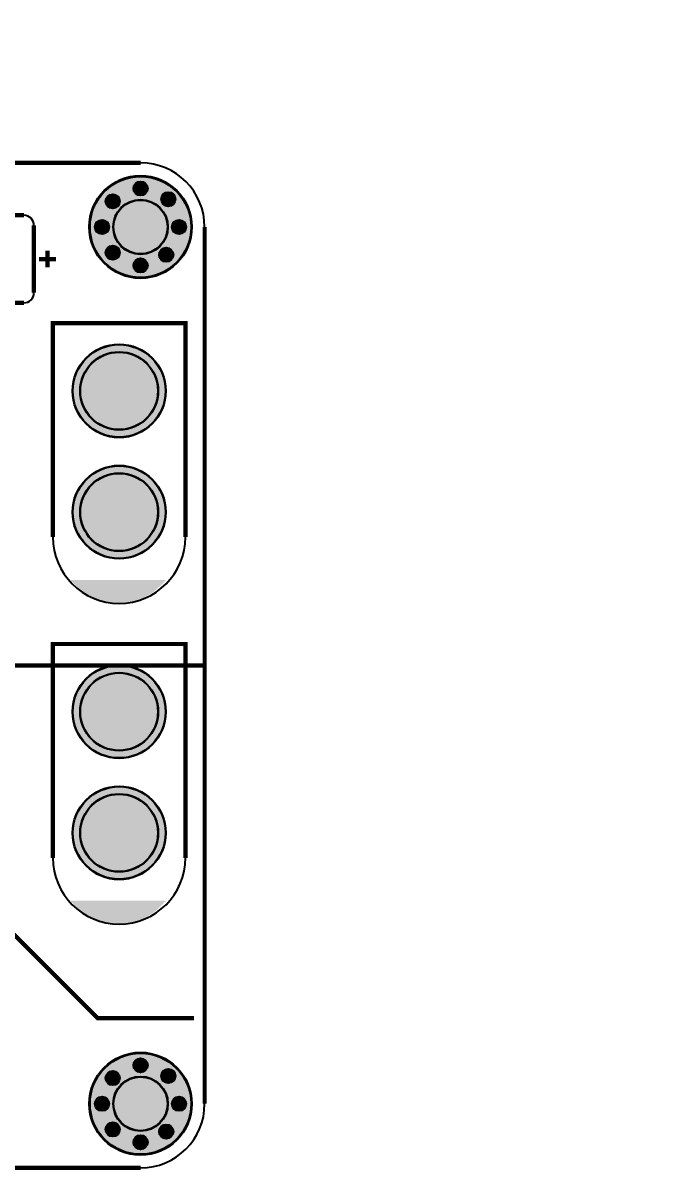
# Model space of a CAD drawing. Header units: millimetres. Extents: x 0 to 136, y 0 to 68.
# Drawn here: x 98.4 to 136.3, y -0.1 to 68 of the extents above; entities that cross this region are included whole.
import ezdxf

# ---------------------------------------------------------------- set-up
doc = ezdxf.new("R2010")
doc.units = ezdxf.units.MM
for name, color, linetype, true_color in [('BoardOutLine', 7, 'Continuous', 0xff00ff), ('BottomSolderMaskLayer', 7, 'Continuous', 0xaa00ff), ('Document', 7, 'Continuous', 0xffffff), ('Multi-Layer', 7, 'Continuous', 0xc0c0c0), ('TopSilkLayer', 7, 'Continuous', 0xffcc00), ('TopSolderMaskLayer', 7, 'Continuous', 0x800080)]:
    doc.layers.add(name, color=color, linetype=linetype, true_color=true_color)

msp = doc.modelspace()

# ---------------------------------------------------------------- hatches: boundary and pattern name
at = {"layer": 'BottomSolderMaskLayer'}
for points in [[(102.359, 55.88, 1), (108.461, 55.88, 1)], [(104.985, 58.166, 1), (105.836, 58.166, 1)], [(106.636, 57.531, 1), (107.487, 57.531, 1)], [(103.334, 57.404, 1), (104.185, 57.404, 1)], [(102.699, 55.88, 1), (103.55, 55.88, 1)], [(107.271, 55.88, 1), (108.122, 55.88, 1)], [(103.334, 54.356, 1), (104.185, 54.356, 1)], [(106.509, 54.229, 1), (107.36, 54.229, 1)], [(104.985, 53.594, 1), (105.836, 53.594, 1)], [(101.365, 46.145, 1), (106.915, 46.145, 1)], [(101.365, 38.945, 1), (106.915, 38.945, 1)], [(101.365, 27.095, 1), (106.915, 27.095, 1)], [(101.365, 19.895, 1), (106.915, 19.895, 1)], [(102.359, 3.81, 1), (108.461, 3.81, 1)], [(104.985, 6.096, 1), (105.836, 6.096, 1)], [(103.334, 5.334, 1), (104.185, 5.334, 1)], [(106.636, 5.461, 1), (107.487, 5.461, 1)], [(102.699, 3.81, 1), (103.55, 3.81, 1)], [(107.271, 3.81, 1), (108.122, 3.81, 1)], [(103.334, 2.286, 1), (104.185, 2.286, 1)], [(106.509, 2.159, 1), (107.36, 2.159, 1)], [(104.985, 1.524, 1), (105.836, 1.524, 1)]]:
    msp.add_hatch(color=256, dxfattribs=at).paths.add_polyline_path(points)
at = {"layer": 'Document'}
for points in [[(100.38, 54.075), (100.38, 53.875), (99.98, 53.875), (99.98, 53.475), (99.78, 53.475), (99.78, 53.875), (99.38, 53.875), (99.38, 54.075), (99.78, 54.075), (99.78, 54.475), (99.98, 54.475), (99.98, 54.075)], [(104.14, 34.925), (101.219, 34.925), (101.538, 34.606), (101.601, 34.544), (101.665, 34.485), (101.731, 34.427), (101.797, 34.37), (101.866, 34.315), (101.935, 34.262), (102.006, 34.21), (102.078, 34.16), (102.151, 34.112), (102.225, 34.066), (102.3, 34.021), (102.377, 33.978), (102.454, 33.937), (102.532, 33.898), (102.612, 33.86), (102.692, 33.825), (102.773, 33.791), (102.854, 33.76), (102.937, 33.73), (103.02, 33.703), (103.103, 33.677), (103.188, 33.653), (103.273, 33.632), (103.358, 33.612), (103.444, 33.594), (103.53, 33.579), (103.616, 33.565), (103.703, 33.554), (103.79, 33.545), (103.878, 33.537), (103.965, 33.532), (104.052, 33.529), (104.14, 33.528), (104.225, 33.529), (104.311, 33.532), (104.396, 33.538), (104.481, 33.545), (104.566, 33.555), (104.651, 33.567), (104.735, 33.581), (104.819, 33.597), (104.902, 33.615), (104.985, 33.636), (105.068, 33.658), (105.15, 33.683), (105.231, 33.709), (105.311, 33.738), (105.391, 33.769), (105.47, 33.801), (105.548, 33.836), (105.625, 33.873), (105.702, 33.911), (105.777, 33.952), (105.851, 33.994), (105.924, 34.038), (105.996, 34.085), (106.067, 34.132), (106.136, 34.182), (106.204, 34.234), (106.271, 34.287), (106.337, 34.342), (106.401, 34.398), (106.464, 34.456), (106.525, 34.516), (106.934, 34.925)], [(104.14, 15.875), (101.219, 15.875), (101.538, 15.556), (101.601, 15.494), (101.665, 15.435), (101.731, 15.377), (101.797, 15.32), (101.866, 15.265), (101.935, 15.212), (102.006, 15.16), (102.078, 15.11), (102.151, 15.062), (102.225, 15.016), (102.3, 14.971), (102.377, 14.928), (102.454, 14.887), (102.532, 14.848), (102.612, 14.81), (102.692, 14.775), (102.773, 14.741), (102.854, 14.71), (102.937, 14.68), (103.02, 14.653), (103.103, 14.627), (103.188, 14.603), (103.273, 14.582), (103.358, 14.562), (103.444, 14.544), (103.53, 14.529), (103.616, 14.515), (103.703, 14.504), (103.79, 14.495), (103.878, 14.487), (103.965, 14.482), (104.052, 14.479), (104.14, 14.478), (104.225, 14.479), (104.311, 14.482), (104.396, 14.488), (104.481, 14.495), (104.566, 14.505), (104.651, 14.517), (104.735, 14.531), (104.819, 14.547), (104.902, 14.565), (104.985, 14.586), (105.068, 14.608), (105.15, 14.633), (105.231, 14.659), (105.311, 14.688), (105.391, 14.719), (105.47, 14.751), (105.548, 14.786), (105.625, 14.823), (105.702, 14.861), (105.777, 14.902), (105.851, 14.944), (105.924, 14.988), (105.996, 15.035), (106.067, 15.082), (106.136, 15.132), (106.204, 15.184), (106.271, 15.237), (106.337, 15.292), (106.401, 15.348), (106.464, 15.406), (106.525, 15.466), (106.934, 15.875)]]:
    msp.add_hatch(color=256, dxfattribs=at).paths.add_polyline_path(points)
at = {"layer": 'Multi-Layer'}
for points in [[(102.41, 55.88, 1), (108.41, 55.88, 1)], [(105.01, 58.166, 1), (105.81, 58.166, 1)], [(106.661, 57.531, 1), (107.461, 57.531, 1)], [(103.359, 57.404, 1), (104.159, 57.404, 1)], [(102.724, 55.88, 1), (103.524, 55.88, 1)], [(107.296, 55.88, 1), (108.096, 55.88, 1)], [(103.359, 54.356, 1), (104.159, 54.356, 1)], [(106.534, 54.229, 1), (107.334, 54.229, 1)], [(105.01, 53.594, 1), (105.81, 53.594, 1)], [(101.39, 46.145, 1), (106.89, 46.145, 1)], [(101.39, 38.945, 1), (106.89, 38.945, 1)], [(101.39, 27.095, 1), (106.89, 27.095, 1)], [(101.39, 19.895, 1), (106.89, 19.895, 1)], [(102.41, 3.81, 1), (108.41, 3.81, 1)], [(105.01, 6.096, 1), (105.81, 6.096, 1)], [(103.359, 5.334, 1), (104.159, 5.334, 1)], [(106.661, 5.461, 1), (107.461, 5.461, 1)], [(102.724, 3.81, 1), (103.524, 3.81, 1)], [(107.296, 3.81, 1), (108.096, 3.81, 1)], [(103.359, 2.286, 1), (104.159, 2.286, 1)], [(106.534, 2.159, 1), (107.334, 2.159, 1)], [(105.01, 1.524, 1), (105.81, 1.524, 1)]]:
    msp.add_hatch(color=256, dxfattribs=at).paths.add_polyline_path(points)
at = {"layer": 'TopSolderMaskLayer'}
for points in [[(102.359, 55.88, 1), (108.461, 55.88, 1)], [(104.985, 58.166, 1), (105.836, 58.166, 1)], [(106.636, 57.531, 1), (107.487, 57.531, 1)], [(103.334, 57.404, 1), (104.185, 57.404, 1)], [(102.699, 55.88, 1), (103.55, 55.88, 1)], [(107.271, 55.88, 1), (108.122, 55.88, 1)], [(103.334, 54.356, 1), (104.185, 54.356, 1)], [(106.509, 54.229, 1), (107.36, 54.229, 1)], [(104.985, 53.594, 1), (105.836, 53.594, 1)], [(101.365, 46.145, 1), (106.915, 46.145, 1)], [(101.365, 38.945, 1), (106.915, 38.945, 1)], [(101.365, 27.095, 1), (106.915, 27.095, 1)], [(101.365, 19.895, 1), (106.915, 19.895, 1)], [(102.359, 3.81, 1), (108.461, 3.81, 1)], [(104.985, 6.096, 1), (105.836, 6.096, 1)], [(103.334, 5.334, 1), (104.185, 5.334, 1)], [(106.636, 5.461, 1), (107.487, 5.461, 1)], [(102.699, 3.81, 1), (103.55, 3.81, 1)], [(107.271, 3.81, 1), (108.122, 3.81, 1)], [(103.334, 2.286, 1), (104.185, 2.286, 1)], [(106.509, 2.159, 1), (107.36, 2.159, 1)], [(104.985, 1.524, 1), (105.836, 1.524, 1)]]:
    msp.add_hatch(color=256, dxfattribs=at).paths.add_polyline_path(points)

# ---------------------------------------------------------------- linework, layer by layer
at = {"layer": 'BoardOutLine', "const_width": 0.254}
for points in [[(105.41, 59.69), (3.63, 59.69)], [(109.22, 3.81), (109.22, 55.88)], [(3.81, 0), (105.41, 0)]]:
    msp.add_lwpolyline(points, dxfattribs=at)
at = {"layer": 'BoardOutLine'}
for centre, start, end in [((105.41, 55.88), 0, 90), ((105.41, 3.81), 270, 0)]:
    msp.add_arc(centre, 3.81, start, end, dxfattribs=at)
at = {"layer": 'BottomSolderMaskLayer'}
for centre, radius in [((105.41, 55.88), 3.051), ((105.41, 58.166), 0.425), ((105.41, 58.166), 0.186), ((107.061, 57.531), 0.425), ((103.759, 57.404), 0.425), ((103.759, 57.404), 0.186), ((105.41, 55.88), 1.627), ((107.061, 57.531), 0.186), ((103.124, 55.88), 0.425), ((103.124, 55.88), 0.186), ((107.696, 55.88), 0.425), ((107.696, 55.88), 0.186), ((103.759, 54.356), 0.425), ((103.759, 54.356), 0.186), ((106.934, 54.229), 0.425), ((105.41, 53.594), 0.425), ((106.934, 54.229), 0.186), ((105.41, 53.594), 0.186), ((104.14, 46.145), 2.775), ((104.14, 46.145), 2.321), ((104.14, 38.945), 2.775), ((104.14, 38.945), 2.321), ((104.14, 27.095), 2.775), ((104.14, 27.095), 2.321), ((104.14, 19.895), 2.775), ((104.14, 19.895), 2.321), ((105.41, 3.81), 3.051), ((105.41, 6.096), 0.425), ((105.41, 6.096), 0.186), ((103.759, 5.334), 0.425), ((103.759, 5.334), 0.186), ((107.061, 5.461), 0.425), ((107.061, 5.461), 0.186), ((105.41, 3.81), 1.627), ((103.124, 3.81), 0.425), ((107.696, 3.81), 0.425), ((103.124, 3.81), 0.186), ((107.696, 3.81), 0.186), ((103.759, 2.286), 0.425), ((103.759, 2.286), 0.186), ((106.934, 2.159), 0.425), ((106.934, 2.159), 0.186), ((105.41, 1.524), 0.425), ((105.41, 1.524), 0.186)]:
    msp.add_circle(centre, radius, dxfattribs=at)
at = {"layer": 'Document', "const_width": 0.254}
msp.add_lwpolyline([(0, 29.845), (109.22, 29.845)], dxfattribs=at)
at = {"layer": 'Multi-Layer'}
for centre, radius in [((105.41, 55.88), 3), ((105.41, 58.166), 0.4), ((105.41, 58.166), 0.175), ((107.061, 57.531), 0.4), ((103.759, 57.404), 0.4), ((103.759, 57.404), 0.175), ((105.41, 55.88), 1.6), ((107.061, 57.531), 0.175), ((103.124, 55.88), 0.4), ((103.124, 55.88), 0.175), ((107.696, 55.88), 0.4), ((107.696, 55.88), 0.175), ((103.759, 54.356), 0.4), ((103.759, 54.356), 0.175), ((106.934, 54.229), 0.4), ((105.41, 53.594), 0.4), ((106.934, 54.229), 0.175), ((105.41, 53.594), 0.175), ((104.14, 46.145), 2.75), ((104.14, 46.145), 2.3), ((104.14, 38.945), 2.75), ((104.14, 38.945), 2.3), ((104.14, 27.095), 2.75), ((104.14, 27.095), 2.3), ((104.14, 19.895), 2.75), ((104.14, 19.895), 2.3), ((105.41, 3.81), 3), ((105.41, 6.096), 0.4), ((105.41, 6.096), 0.175), ((103.759, 5.334), 0.4), ((103.759, 5.334), 0.175), ((107.061, 5.461), 0.4), ((107.061, 5.461), 0.175), ((105.41, 3.81), 1.6), ((103.124, 3.81), 0.4), ((107.696, 3.81), 0.4), ((103.124, 3.81), 0.175), ((107.696, 3.81), 0.175), ((103.759, 2.286), 0.4), ((103.759, 2.286), 0.175), ((106.934, 2.159), 0.4), ((106.934, 2.159), 0.175), ((105.41, 1.524), 0.4), ((105.41, 1.524), 0.175)]:
    msp.add_circle(centre, radius, dxfattribs=at)
at = {"layer": 'TopSilkLayer', "const_width": 0.254}
for points in [[(98.48, 56.575), (90.505, 56.575)], [(99.08, 55.975), (99.08, 51.975)], [(99.88, 54.475), (99.88, 53.475)], [(100.38, 53.975), (99.38, 53.975)], [(98.48, 51.375), (90.505, 51.375)], [(100.203, 37.465), (100.203, 50.165), (108.077, 50.165), (108.077, 37.465)], [(93.98, 33.655), (93.98, 17.78), (102.87, 8.89), (108.585, 8.89)], [(100.203, 18.415), (100.203, 31.115), (108.077, 31.115), (108.077, 18.415)]]:
    msp.add_lwpolyline(points, dxfattribs=at)
at = {"layer": 'TopSilkLayer'}
for centre, radius, start, end in [((98.48, 55.975), 0.6, 0, 90), ((98.48, 51.975), 0.6, 270, 0), ((104.14, 37.465), 3.937, 180, 0), ((104.14, 18.415), 3.937, 180, 0)]:
    msp.add_arc(centre, radius, start, end, dxfattribs=at)
at = {"layer": 'TopSolderMaskLayer'}
for centre, radius in [((105.41, 55.88), 3.051), ((105.41, 58.166), 0.425), ((105.41, 58.166), 0.186), ((107.061, 57.531), 0.425), ((103.759, 57.404), 0.425), ((103.759, 57.404), 0.186), ((105.41, 55.88), 1.627), ((107.061, 57.531), 0.186), ((103.124, 55.88), 0.425), ((103.124, 55.88), 0.186), ((107.696, 55.88), 0.425), ((107.696, 55.88), 0.186), ((103.759, 54.356), 0.425), ((103.759, 54.356), 0.186), ((106.934, 54.229), 0.425), ((105.41, 53.594), 0.425), ((106.934, 54.229), 0.186), ((105.41, 53.594), 0.186), ((104.14, 46.145), 2.775), ((104.14, 46.145), 2.321), ((104.14, 38.945), 2.775), ((104.14, 38.945), 2.321), ((104.14, 27.095), 2.775), ((104.14, 27.095), 2.321), ((104.14, 19.895), 2.775), ((104.14, 19.895), 2.321), ((105.41, 3.81), 3.051), ((105.41, 6.096), 0.425), ((105.41, 6.096), 0.186), ((103.759, 5.334), 0.425), ((103.759, 5.334), 0.186), ((107.061, 5.461), 0.425), ((107.061, 5.461), 0.186), ((105.41, 3.81), 1.627), ((103.124, 3.81), 0.425), ((107.696, 3.81), 0.425), ((103.124, 3.81), 0.186), ((107.696, 3.81), 0.186), ((103.759, 2.286), 0.425), ((103.759, 2.286), 0.186), ((106.934, 2.159), 0.425), ((106.934, 2.159), 0.186), ((105.41, 1.524), 0.425), ((105.41, 1.524), 0.186)]:
    msp.add_circle(centre, radius, dxfattribs=at)

doc.saveas('drawing.dxf')
